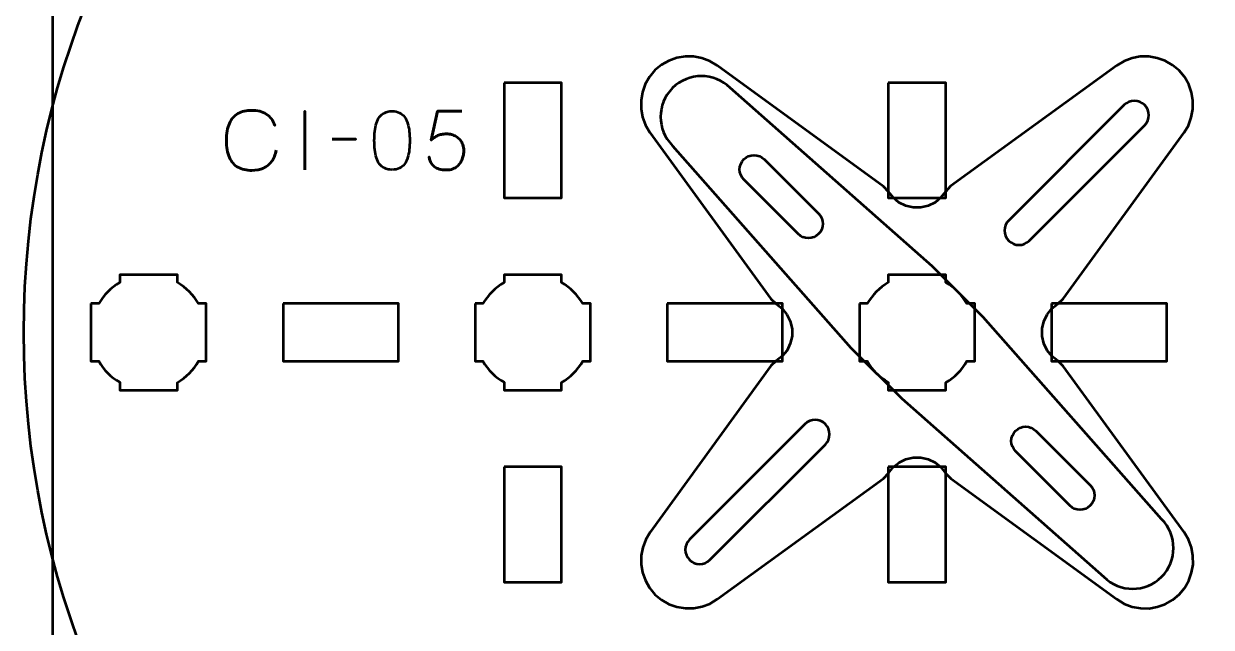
# Model space of a CAD drawing. Header units: centimetres. Extents: x -21.1 to 0, y -29.7 to 0.
# Drawn here: x -21.15 to -14.97, y -26.14 to -22.99 of the extents above; entities that cross this region are included whole.
import ezdxf

# ---------------------------------------------------------------- set-up
doc = ezdxf.new("R2010")
doc.units = ezdxf.units.CM
doc.header["$MEASUREMENT"] = 0
doc.layers.add('Layer 1', color=7, linetype='Continuous')

msp = doc.modelspace()

# ---------------------------------------------------------------- linework, layer by layer
at = {"layer": 'Layer 1', "color": 3, "lineweight": 53}
msp.add_ellipse((-16.5, -24.6), major_axis=(0, 4.65), ratio=1, dxfattribs=at)
at = {"layer": 'Layer 1', "color": 1, "lineweight": 53}
msp.add_open_spline([(-21.00003, -29.19995), (-21.00003, -29.19995), (-21.00003, -2.29992), (-21.00003, -2.29992), (-21.00003, -2.29992), (-21.00003, -2.21709), (-20.93286, -2.14992), (-20.85003, -2.14992), (-20.85003, -2.14992), (-20.7672, -2.14992), (-20.70003, -2.08275), (-20.70003, -1.99992), (-20.70003, -1.99992), (-20.70003, -1.91709), (-20.7672, -1.84992), (-20.85003, -1.84992), (-20.85003, -1.84992), (-20.93286, -1.84992), (-21.00003, -1.78275), (-21.00003, -1.69992), (-21.00003, -1.69992), (-21.00003, -1.61709), (-20.93286, -1.54992), (-20.85003, -1.54992), (-20.85003, -1.54992), (-20.7672, -1.54992), (-20.70003, -1.48275), (-20.70003, -1.39992), (-20.70003, -1.39992), (-20.70003, -1.31709), (-20.7672, -1.24992), (-20.85003, -1.24992), (-20.85003, -1.24992), (-20.93286, -1.24992), (-21.00003, -1.18275), (-21.00003, -1.09992), (-21.00003, -1.09992), (-21.00003, -1.09992), (-21.00003, -0.49992), (-21.00003, -0.49992), (-21.00003, -0.49992), (-21.00003, -0.22295), (-20.77694, 0.00004), (-20.49994, 0.00004), (-20.49994, 0.00004), (-20.49994, 0.00004), (-0.50008, 0.00004), (-0.50008, 0.00004), (-0.50008, 0.00004), (-0.22294, 0.00004), (0.00002, -0.22295), (0.00002, -0.49992), (0.00002, -0.49992), (0.00002, -0.49992), (0.00002, -29.19995), (0.00002, -29.19995), (0.00002, -29.19995), (0.00002, -29.47695), (-0.22294, -29.70004), (-0.50008, -29.70004), (-0.50008, -29.70004), (-0.50008, -29.70004), (-20.49994, -29.70004), (-20.49994, -29.70004), (-20.49994, -29.70004), (-20.77694, -29.70004), (-21.00003, -29.47695), (-21.00003, -29.19995)], degree=3, knots=[0, 0, 0, 0, 0.0588235, 0.0588235, 0.0588235, 0.0588235, 0.1176471, 0.1176471, 0.1176471, 0.1176471, 0.1764706, 0.1764706, 0.1764706, 0.1764706, 0.2352941, 0.2352941, 0.2352941, 0.2352941, 0.2941176, 0.2941176, 0.2941176, 0.2941176, 0.3529412, 0.3529412, 0.3529412, 0.3529412, 0.4117647, 0.4117647, 0.4117647, 0.4117647, 0.4705882, 0.4705882, 0.4705882, 0.4705882, 0.5294118, 0.5294118, 0.5294118, 0.5294118, 0.5882353, 0.5882353, 0.5882353, 0.5882353, 0.6470588, 0.6470588, 0.6470588, 0.6470588, 0.7058824, 0.7058824, 0.7058824, 0.7058824, 0.7647059, 0.7647059, 0.7647059, 0.7647059, 0.8235294, 0.8235294, 0.8235294, 0.8235294, 0.8823529, 0.8823529, 0.8823529, 0.8823529, 0.9411765, 0.9411765, 0.9411765, 0.9411765, 1, 1, 1, 1], dxfattribs=at)
at = {"layer": 'Layer 1', "color": 5, "lineweight": 53}
for points, knots in [([(-17.54126, -23.20976), (-17.54126, -23.20976), (-16.67532, -23.83933), (-16.67532, -23.83933), (-16.67532, -23.83933), (-16.67532, -23.83933), (-16.64843, -23.86734), (-16.64843, -23.86734), (-16.64843, -23.86734), (-16.64843, -23.86734), (-16.62435, -23.89815), (-16.62435, -23.89815), (-16.62435, -23.89815), (-16.62435, -23.89815), (-16.5941, -23.92279), (-16.5941, -23.92279), (-16.5941, -23.92279), (-16.5941, -23.92279), (-16.55882, -23.94015), (-16.55882, -23.94015), (-16.55882, -23.94015), (-16.55882, -23.94015), (-16.5196, -23.94912), (-16.5196, -23.94912), (-16.5196, -23.94912), (-16.5196, -23.94912), (-16.48039, -23.94911), (-16.48039, -23.94911), (-16.48039, -23.94911), (-16.48039, -23.94911), (-16.44231, -23.94015), (-16.44231, -23.94015), (-16.44231, -23.94015), (-16.44231, -23.94015), (-16.40646, -23.92334), (-16.40646, -23.92334), (-16.40646, -23.92334), (-16.40646, -23.92334), (-16.37565, -23.89814), (-16.37565, -23.89814), (-16.37565, -23.89814), (-16.37565, -23.89814), (-16.35158, -23.86734), (-16.35158, -23.86734), (-16.35158, -23.86734), (-16.35158, -23.86734), (-16.32525, -23.83877), (-16.32525, -23.83877), (-16.32525, -23.83877), (-16.32525, -23.83877), (-15.4593, -23.21032), (-15.4593, -23.21032), (-15.4593, -23.21032), (-15.4593, -23.21032), (-15.42177, -23.18735), (-15.42177, -23.18735), (-15.42177, -23.18735), (-15.42177, -23.18735), (-15.38089, -23.17224), (-15.38089, -23.17224), (-15.38089, -23.17224), (-15.38089, -23.17224), (-15.33775, -23.16383), (-15.33775, -23.16383), (-15.33775, -23.16383), (-15.33775, -23.16383), (-15.29351, -23.16327), (-15.29351, -23.16327), (-15.29351, -23.16327), (-15.29351, -23.16327), (-15.24982, -23.17111), (-15.24982, -23.17111), (-15.24982, -23.17111), (-15.24982, -23.17111), (-15.20837, -23.18568), (-15.20837, -23.18568), (-15.20837, -23.18568), (-15.20837, -23.18568), (-15.16973, -23.20752), (-15.16973, -23.20752), (-15.16973, -23.20752), (-15.16973, -23.20752), (-15.13612, -23.23552), (-15.13612, -23.23552), (-15.13612, -23.23552), (-15.13612, -23.23552), (-15.10755, -23.26969), (-15.10755, -23.26969), (-15.10755, -23.26969), (-15.10755, -23.26969), (-15.08571, -23.30834), (-15.08571, -23.30834), (-15.08571, -23.30834), (-15.08571, -23.30834), (-15.07114, -23.34978), (-15.07114, -23.34978), (-15.07114, -23.34978), (-15.07114, -23.34978), (-15.06386, -23.39292), (-15.06386, -23.39292), (-15.06386, -23.39292), (-15.06386, -23.39292), (-15.06442, -23.43716), (-15.06442, -23.43716), (-15.06442, -23.43716), (-15.06442, -23.43716), (-15.07227, -23.48086), (-15.07227, -23.48086), (-15.07227, -23.48086), (-15.07227, -23.48086), (-15.08738, -23.52174), (-15.08738, -23.52174), (-15.08738, -23.52174), (-15.08738, -23.52174), (-15.11035, -23.55927), (-15.11035, -23.55927), (-15.11035, -23.55927), (-15.11035, -23.55927), (-15.73936, -24.42466), (-15.73936, -24.42466), (-15.73936, -24.42466), (-15.73936, -24.42466), (-15.76738, -24.45154), (-15.76738, -24.45154), (-15.76738, -24.45154), (-15.76738, -24.45154), (-15.79817, -24.47562), (-15.79817, -24.47562), (-15.79817, -24.47562), (-15.79817, -24.47562), (-15.82337, -24.50643), (-15.82337, -24.50643), (-15.82337, -24.50643), (-15.82337, -24.50643), (-15.84018, -24.54228), (-15.84018, -24.54228), (-15.84018, -24.54228), (-15.84018, -24.54228), (-15.84914, -24.58035), (-15.84914, -24.58035), (-15.84914, -24.58035), (-15.84914, -24.58035), (-15.84915, -24.61957), (-15.84915, -24.61957), (-15.84915, -24.61957), (-15.84915, -24.61957), (-15.84075, -24.65822), (-15.84075, -24.65822), (-15.84075, -24.65822), (-15.84075, -24.65822), (-15.82338, -24.69351), (-15.82338, -24.69351), (-15.82338, -24.69351), (-15.82338, -24.69351), (-15.79818, -24.72432), (-15.79818, -24.72432), (-15.79818, -24.72432), (-15.79818, -24.72432), (-15.76737, -24.7484), (-15.76737, -24.7484), (-15.76737, -24.7484), (-15.76737, -24.7484), (-15.73936, -24.77528), (-15.73936, -24.77528), (-15.73936, -24.77528), (-15.73936, -24.77528), (-15.11036, -25.64066), (-15.11036, -25.64066), (-15.11036, -25.64066), (-15.11036, -25.64066), (-15.0874, -25.67818), (-15.0874, -25.67818), (-15.0874, -25.67818), (-15.0874, -25.67818), (-15.07171, -25.71962), (-15.07171, -25.71962), (-15.07171, -25.71962), (-15.07171, -25.71962), (-15.06388, -25.76332), (-15.06388, -25.76332), (-15.06388, -25.76332), (-15.06388, -25.76332), (-15.06332, -25.80756), (-15.06332, -25.80756), (-15.06332, -25.80756), (-15.06332, -25.80756), (-15.07059, -25.85069), (-15.07059, -25.85069), (-15.07059, -25.85069), (-15.07059, -25.85069), (-15.08516, -25.89214), (-15.08516, -25.89214), (-15.08516, -25.89214), (-15.08516, -25.89214), (-15.107, -25.93079), (-15.107, -25.93079), (-15.107, -25.93079), (-15.107, -25.93079), (-15.135, -25.9644), (-15.135, -25.9644), (-15.135, -25.9644), (-15.135, -25.9644), (-15.16917, -25.99296), (-15.16917, -25.99296), (-15.16917, -25.99296), (-15.16917, -25.99296), (-15.20783, -26.01481), (-15.20783, -26.01481), (-15.20783, -26.01481), (-15.20783, -26.01481), (-15.24928, -26.02938), (-15.24928, -26.02938), (-15.24928, -26.02938), (-15.24928, -26.02938), (-15.2924, -26.03665), (-15.2924, -26.03665), (-15.2924, -26.03665), (-15.2924, -26.03665), (-15.33665, -26.03609), (-15.33665, -26.03609), (-15.33665, -26.03609), (-15.33665, -26.03609), (-15.38034, -26.02826), (-15.38034, -26.02826), (-15.38034, -26.02826), (-15.38034, -26.02826), (-15.42179, -26.01257), (-15.42179, -26.01257), (-15.42179, -26.01257), (-15.42179, -26.01257), (-15.45931, -25.98961), (-15.45931, -25.98961), (-15.45931, -25.98961), (-15.45931, -25.98961), (-16.32468, -25.3606), (-16.32468, -25.3606), (-16.32468, -25.3606), (-16.32468, -25.3606), (-16.35157, -25.3326), (-16.35157, -25.3326), (-16.35157, -25.3326), (-16.35157, -25.3326), (-16.37565, -25.30179), (-16.37565, -25.30179), (-16.37565, -25.30179), (-16.37565, -25.30179), (-16.40646, -25.27659), (-16.40646, -25.27659), (-16.40646, -25.27659), (-16.40646, -25.27659), (-16.44175, -25.25922), (-16.44175, -25.25922), (-16.44175, -25.25922), (-16.44175, -25.25922), (-16.4804, -25.25082), (-16.4804, -25.25082), (-16.4804, -25.25082), (-16.4804, -25.25082), (-16.51961, -25.25082), (-16.51961, -25.25082), (-16.51961, -25.25082), (-16.51961, -25.25082), (-16.55769, -25.25979), (-16.55769, -25.25979), (-16.55769, -25.25979), (-16.55769, -25.25979), (-16.59354, -25.27659), (-16.59354, -25.27659), (-16.59354, -25.27659), (-16.59354, -25.27659), (-16.62435, -25.3018), (-16.62435, -25.3018), (-16.62435, -25.3018), (-16.62435, -25.3018), (-16.64843, -25.3326), (-16.64843, -25.3326), (-16.64843, -25.3326), (-16.64843, -25.3326), (-16.67475, -25.36005), (-16.67475, -25.36005), (-16.67475, -25.36005), (-16.67475, -25.36005), (-17.54069, -25.98961), (-17.54069, -25.98961), (-17.54069, -25.98961), (-17.54069, -25.98961), (-17.57821, -26.01257), (-17.57821, -26.01257), (-17.57821, -26.01257), (-17.57821, -26.01257), (-17.61911, -26.0277), (-17.61911, -26.0277), (-17.61911, -26.0277), (-17.61911, -26.0277), (-17.6628, -26.03553), (-17.6628, -26.03553), (-17.6628, -26.03553), (-17.6628, -26.03553), (-17.70704, -26.0361), (-17.70704, -26.0361), (-17.70704, -26.0361), (-17.70704, -26.0361), (-17.75017, -26.02882), (-17.75017, -26.02882), (-17.75017, -26.02882), (-17.75017, -26.02882), (-17.79161, -26.01425), (-17.79161, -26.01425), (-17.79161, -26.01425), (-17.79161, -26.01425), (-17.83027, -25.99241), (-17.83027, -25.99241), (-17.83027, -25.99241), (-17.83027, -25.99241), (-17.86444, -25.96384), (-17.86444, -25.96384), (-17.86444, -25.96384), (-17.86444, -25.96384), (-17.89244, -25.93023), (-17.89244, -25.93023), (-17.89244, -25.93023), (-17.89244, -25.93023), (-17.91427, -25.89159), (-17.91427, -25.89159), (-17.91427, -25.89159), (-17.91427, -25.89159), (-17.92885, -25.85014), (-17.92885, -25.85014), (-17.92885, -25.85014), (-17.92885, -25.85014), (-17.93669, -25.80645), (-17.93669, -25.80645), (-17.93669, -25.80645), (-17.93669, -25.80645), (-17.93613, -25.7622), (-17.93613, -25.7622), (-17.93613, -25.7622), (-17.93613, -25.7622), (-17.92773, -25.71908), (-17.92773, -25.71908), (-17.92773, -25.71908), (-17.92773, -25.71908), (-17.9126, -25.67818), (-17.9126, -25.67818), (-17.9126, -25.67818), (-17.9126, -25.67818), (-17.88964, -25.64066), (-17.88964, -25.64066), (-17.88964, -25.64066), (-17.88964, -25.64066), (-17.26064, -24.77416), (-17.26064, -24.77416), (-17.26064, -24.77416), (-17.26064, -24.77416), (-17.23263, -24.7484), (-17.23263, -24.7484), (-17.23263, -24.7484), (-17.23263, -24.7484), (-17.20183, -24.72432), (-17.20183, -24.72432), (-17.20183, -24.72432), (-17.20183, -24.72432), (-17.17662, -24.69351), (-17.17662, -24.69351), (-17.17662, -24.69351), (-17.17662, -24.69351), (-17.15982, -24.65766), (-17.15982, -24.65766), (-17.15982, -24.65766), (-17.15982, -24.65766), (-17.15086, -24.61957), (-17.15086, -24.61957), (-17.15086, -24.61957), (-17.15086, -24.61957), (-17.15085, -24.58037), (-17.15085, -24.58037), (-17.15085, -24.58037), (-17.15085, -24.58037), (-17.15982, -24.54115), (-17.15982, -24.54115), (-17.15982, -24.54115), (-17.15982, -24.54115), (-17.17718, -24.50587), (-17.17718, -24.50587), (-17.17718, -24.50587), (-17.17718, -24.50587), (-17.20182, -24.47563), (-17.20182, -24.47563), (-17.20182, -24.47563), (-17.20182, -24.47563), (-17.23263, -24.45154), (-17.23263, -24.45154), (-17.23263, -24.45154), (-17.23263, -24.45154), (-17.26064, -24.42465), (-17.26064, -24.42465), (-17.26064, -24.42465), (-17.26064, -24.42465), (-17.89021, -23.55871), (-17.89021, -23.55871), (-17.89021, -23.55871), (-17.89021, -23.55871), (-17.91317, -23.52119), (-17.91317, -23.52119), (-17.91317, -23.52119), (-17.91317, -23.52119), (-17.92886, -23.47974), (-17.92886, -23.47974), (-17.92886, -23.47974), (-17.92886, -23.47974), (-17.93669, -23.43605), (-17.93669, -23.43605), (-17.93669, -23.43605), (-17.93669, -23.43605), (-17.9367, -23.39236), (-17.9367, -23.39236), (-17.9367, -23.39236), (-17.9367, -23.39236), (-17.92998, -23.34868), (-17.92998, -23.34868), (-17.92998, -23.34868), (-17.92998, -23.34868), (-17.91485, -23.30779), (-17.91485, -23.30779), (-17.91485, -23.30779), (-17.91485, -23.30779), (-17.893, -23.26913), (-17.893, -23.26913), (-17.893, -23.26913), (-17.893, -23.26913), (-17.86444, -23.23496), (-17.86444, -23.23496), (-17.86444, -23.23496), (-17.86444, -23.23496), (-17.83083, -23.20696), (-17.83083, -23.20696), (-17.83083, -23.20696), (-17.83083, -23.20696), (-17.79218, -23.18512), (-17.79218, -23.18512), (-17.79218, -23.18512), (-17.79218, -23.18512), (-17.75129, -23.16999), (-17.75129, -23.16999), (-17.75129, -23.16999), (-17.75129, -23.16999), (-17.70761, -23.16327), (-17.70761, -23.16327), (-17.70761, -23.16327), (-17.70761, -23.16327), (-17.66392, -23.16328), (-17.66392, -23.16328), (-17.66392, -23.16328), (-17.66392, -23.16328), (-17.62022, -23.17111), (-17.62022, -23.17111), (-17.62022, -23.17111), (-17.62022, -23.17111), (-17.57878, -23.1868), (-17.57878, -23.1868), (-17.57878, -23.1868), (-17.57878, -23.1868), (-17.54126, -23.20976), (-17.54126, -23.20976)], [0, 0, 0, 0, 0.0086207, 0.0086207, 0.0086207, 0.0086207, 0.0172414, 0.0172414, 0.0172414, 0.0172414, 0.0258621, 0.0258621, 0.0258621, 0.0258621, 0.0344828, 0.0344828, 0.0344828, 0.0344828, 0.0431034, 0.0431034, 0.0431034, 0.0431034, 0.0517241, 0.0517241, 0.0517241, 0.0517241, 0.0603448, 0.0603448, 0.0603448, 0.0603448, 0.0689655, 0.0689655, 0.0689655, 0.0689655, 0.0775862, 0.0775862, 0.0775862, 0.0775862, 0.0862069, 0.0862069, 0.0862069, 0.0862069, 0.0948276, 0.0948276, 0.0948276, 0.0948276, 0.1034483, 0.1034483, 0.1034483, 0.1034483, 0.112069, 0.112069, 0.112069, 0.112069, 0.1206897, 0.1206897, 0.1206897, 0.1206897, 0.1293103, 0.1293103, 0.1293103, 0.1293103, 0.137931, 0.137931, 0.137931, 0.137931, 0.1465517, 0.1465517, 0.1465517, 0.1465517, 0.1551724, 0.1551724, 0.1551724, 0.1551724, 0.1637931, 0.1637931, 0.1637931, 0.1637931, 0.1724138, 0.1724138, 0.1724138, 0.1724138, 0.1810345, 0.1810345, 0.1810345, 0.1810345, 0.1896552, 0.1896552, 0.1896552, 0.1896552, 0.1982759, 0.1982759, 0.1982759, 0.1982759, 0.2068966, 0.2068966, 0.2068966, 0.2068966, 0.2155172, 0.2155172, 0.2155172, 0.2155172, 0.2241379, 0.2241379, 0.2241379, 0.2241379, 0.2327586, 0.2327586, 0.2327586, 0.2327586, 0.2413793, 0.2413793, 0.2413793, 0.2413793, 0.25, 0.25, 0.25, 0.25, 0.2586207, 0.2586207, 0.2586207, 0.2586207, 0.2672414, 0.2672414, 0.2672414, 0.2672414, 0.2758621, 0.2758621, 0.2758621, 0.2758621, 0.2844828, 0.2844828, 0.2844828, 0.2844828, 0.2931034, 0.2931034, 0.2931034, 0.2931034, 0.3017241, 0.3017241, 0.3017241, 0.3017241, 0.3103448, 0.3103448, 0.3103448, 0.3103448, 0.3189655, 0.3189655, 0.3189655, 0.3189655, 0.3275862, 0.3275862, 0.3275862, 0.3275862, 0.3362069, 0.3362069, 0.3362069, 0.3362069, 0.3448276, 0.3448276, 0.3448276, 0.3448276, 0.3534483, 0.3534483, 0.3534483, 0.3534483, 0.362069, 0.362069, 0.362069, 0.362069, 0.3706897, 0.3706897, 0.3706897, 0.3706897, 0.3793103, 0.3793103, 0.3793103, 0.3793103, 0.387931, 0.387931, 0.387931, 0.387931, 0.3965517, 0.3965517, 0.3965517, 0.3965517, 0.4051724, 0.4051724, 0.4051724, 0.4051724, 0.4137931, 0.4137931, 0.4137931, 0.4137931, 0.4224138, 0.4224138, 0.4224138, 0.4224138, 0.4310345, 0.4310345, 0.4310345, 0.4310345, 0.4396552, 0.4396552, 0.4396552, 0.4396552, 0.4482759, 0.4482759, 0.4482759, 0.4482759, 0.4568966, 0.4568966, 0.4568966, 0.4568966, 0.4655172, 0.4655172, 0.4655172, 0.4655172, 0.4741379, 0.4741379, 0.4741379, 0.4741379, 0.4827586, 0.4827586, 0.4827586, 0.4827586, 0.4913793, 0.4913793, 0.4913793, 0.4913793, 0.5, 0.5, 0.5, 0.5, 0.5086207, 0.5086207, 0.5086207, 0.5086207, 0.5172414, 0.5172414, 0.5172414, 0.5172414, 0.5258621, 0.5258621, 0.5258621, 0.5258621, 0.5344828, 0.5344828, 0.5344828, 0.5344828, 0.5431034, 0.5431034, 0.5431034, 0.5431034, 0.5517241, 0.5517241, 0.5517241, 0.5517241, 0.5603448, 0.5603448, 0.5603448, 0.5603448, 0.5689655, 0.5689655, 0.5689655, 0.5689655, 0.5775862, 0.5775862, 0.5775862, 0.5775862, 0.5862069, 0.5862069, 0.5862069, 0.5862069, 0.5948276, 0.5948276, 0.5948276, 0.5948276, 0.6034483, 0.6034483, 0.6034483, 0.6034483, 0.612069, 0.612069, 0.612069, 0.612069, 0.6206897, 0.6206897, 0.6206897, 0.6206897, 0.6293103, 0.6293103, 0.6293103, 0.6293103, 0.637931, 0.637931, 0.637931, 0.637931, 0.6465517, 0.6465517, 0.6465517, 0.6465517, 0.6551724, 0.6551724, 0.6551724, 0.6551724, 0.6637931, 0.6637931, 0.6637931, 0.6637931, 0.6724138, 0.6724138, 0.6724138, 0.6724138, 0.6810345, 0.6810345, 0.6810345, 0.6810345, 0.6896552, 0.6896552, 0.6896552, 0.6896552, 0.6982759, 0.6982759, 0.6982759, 0.6982759, 0.7068966, 0.7068966, 0.7068966, 0.7068966, 0.7155172, 0.7155172, 0.7155172, 0.7155172, 0.7241379, 0.7241379, 0.7241379, 0.7241379, 0.7327586, 0.7327586, 0.7327586, 0.7327586, 0.7413793, 0.7413793, 0.7413793, 0.7413793, 0.75, 0.75, 0.75, 0.75, 0.7586207, 0.7586207, 0.7586207, 0.7586207, 0.7672414, 0.7672414, 0.7672414, 0.7672414, 0.7758621, 0.7758621, 0.7758621, 0.7758621, 0.7844828, 0.7844828, 0.7844828, 0.7844828, 0.7931034, 0.7931034, 0.7931034, 0.7931034, 0.8017241, 0.8017241, 0.8017241, 0.8017241, 0.8103448, 0.8103448, 0.8103448, 0.8103448, 0.8189655, 0.8189655, 0.8189655, 0.8189655, 0.8275862, 0.8275862, 0.8275862, 0.8275862, 0.8362069, 0.8362069, 0.8362069, 0.8362069, 0.8448276, 0.8448276, 0.8448276, 0.8448276, 0.8534483, 0.8534483, 0.8534483, 0.8534483, 0.862069, 0.862069, 0.862069, 0.862069, 0.8706897, 0.8706897, 0.8706897, 0.8706897, 0.8793103, 0.8793103, 0.8793103, 0.8793103, 0.887931, 0.887931, 0.887931, 0.887931, 0.8965517, 0.8965517, 0.8965517, 0.8965517, 0.9051724, 0.9051724, 0.9051724, 0.9051724, 0.9137931, 0.9137931, 0.9137931, 0.9137931, 0.9224138, 0.9224138, 0.9224138, 0.9224138, 0.9310345, 0.9310345, 0.9310345, 0.9310345, 0.9396552, 0.9396552, 0.9396552, 0.9396552, 0.9482759, 0.9482759, 0.9482759, 0.9482759, 0.9568966, 0.9568966, 0.9568966, 0.9568966, 0.9655172, 0.9655172, 0.9655172, 0.9655172, 0.9741379, 0.9741379, 0.9741379, 0.9741379, 0.9827586, 0.9827586, 0.9827586, 0.9827586, 0.9913793, 0.9913793, 0.9913793, 0.9913793, 1, 1, 1, 1]), ([(-16.57955, -24.94467), (-16.57955, -24.94467), (-16.84471, -24.67951), (-16.84471, -24.67951), (-16.84471, -24.67951), (-16.84471, -24.67951), (-17.77279, -23.62769), (-17.77279, -23.62769), (-17.77279, -23.62769), (-17.85555, -23.54493), (-17.85555, -23.40993), (-17.77279, -23.32717), (-17.77279, -23.32717), (-17.69003, -23.24441), (-17.55503, -23.24441), (-17.47227, -23.32717), (-17.47227, -23.32717), (-17.47227, -23.32717), (-16.42045, -24.25525), (-16.42045, -24.25525), (-16.42045, -24.25525), (-16.42045, -24.25525), (-16.15529, -24.52041), (-16.15529, -24.52041), (-16.15529, -24.52041), (-16.15529, -24.52041), (-15.22721, -25.57223), (-15.22721, -25.57223), (-15.22721, -25.57223), (-15.14445, -25.65499), (-15.14445, -25.78999), (-15.22721, -25.87275), (-15.22721, -25.87275), (-15.30997, -25.95551), (-15.44497, -25.95551), (-15.52773, -25.87275), (-15.52773, -25.87275), (-15.52773, -25.87275), (-16.57955, -24.94467), (-16.57955, -24.94467)], [0, 0, 0, 0, 0.1, 0.1, 0.1, 0.1, 0.2, 0.2, 0.2, 0.2, 0.3, 0.3, 0.3, 0.3, 0.4, 0.4, 0.4, 0.4, 0.5, 0.5, 0.5, 0.5, 0.6, 0.6, 0.6, 0.6, 0.7, 0.7, 0.7, 0.7, 0.8, 0.8, 0.8, 0.8, 0.9, 0.9, 0.9, 0.9, 1, 1, 1, 1]), ([(-19.83612, -23.65033), (-19.84064, -23.67453), (-19.84854, -23.6945), (-19.85962, -23.71016), (-19.85962, -23.71016), (-19.87076, -23.72576), (-19.88502, -23.73733), (-19.90237, -23.74488), (-19.90237, -23.74488), (-19.91966, -23.75243), (-19.93998, -23.75624), (-19.96312, -23.75617), (-19.96312, -23.75617), (-19.99127, -23.75624), (-20.01519, -23.7508), (-20.03481, -23.73973), (-20.03481, -23.73973), (-20.05442, -23.72872), (-20.06938, -23.71172), (-20.07968, -23.68865), (-20.07968, -23.68865), (-20.08998, -23.66557), (-20.09513, -23.63601), (-20.0952, -23.59996), (-20.0952, -23.59996), (-20.09513, -23.56405), (-20.08998, -23.53455), (-20.07968, -23.51148), (-20.07968, -23.51148), (-20.06938, -23.48841), (-20.05442, -23.47134), (-20.03481, -23.46026), (-20.03481, -23.46026), (-20.01519, -23.44918), (-19.99127, -23.44368), (-19.96312, -23.44375), (-19.96312, -23.44375), (-19.93299, -23.44368), (-19.90774, -23.4501), (-19.88742, -23.46301), (-19.88742, -23.46301), (-19.86717, -23.47592), (-19.85228, -23.49589), (-19.8429, -23.52291), (-19.8429, -23.52291), (-19.85228, -23.49589), (-19.86717, -23.47592), (-19.88742, -23.46301), (-19.88742, -23.46301), (-19.90774, -23.4501), (-19.93299, -23.44368), (-19.96312, -23.44375), (-19.96312, -23.44375), (-19.99127, -23.44368), (-20.01519, -23.44918), (-20.03481, -23.46026), (-20.03481, -23.46026), (-20.05442, -23.47134), (-20.06938, -23.48841), (-20.07968, -23.51148), (-20.07968, -23.51148), (-20.08998, -23.53455), (-20.09513, -23.56405), (-20.0952, -23.59996), (-20.0952, -23.59996), (-20.09513, -23.63601), (-20.08998, -23.66557), (-20.07968, -23.68865), (-20.07968, -23.68865), (-20.06938, -23.71172), (-20.05442, -23.72872), (-20.03481, -23.73973), (-20.03481, -23.73973), (-20.01519, -23.7508), (-19.99127, -23.75624), (-19.96312, -23.75617), (-19.96312, -23.75617), (-19.93998, -23.75624), (-19.91966, -23.75243), (-19.90237, -23.74488), (-19.90237, -23.74488), (-19.88502, -23.73733), (-19.87076, -23.72576), (-19.85962, -23.71016), (-19.85962, -23.71016), (-19.84854, -23.6945), (-19.84064, -23.67453), (-19.83612, -23.65033)], [0, 0, 0, 0, 0.0454545, 0.0454545, 0.0454545, 0.0454545, 0.0909091, 0.0909091, 0.0909091, 0.0909091, 0.1363636, 0.1363636, 0.1363636, 0.1363636, 0.1818182, 0.1818182, 0.1818182, 0.1818182, 0.2272727, 0.2272727, 0.2272727, 0.2272727, 0.2727273, 0.2727273, 0.2727273, 0.2727273, 0.3181818, 0.3181818, 0.3181818, 0.3181818, 0.3636364, 0.3636364, 0.3636364, 0.3636364, 0.4090909, 0.4090909, 0.4090909, 0.4090909, 0.4545455, 0.4545455, 0.4545455, 0.4545455, 0.5, 0.5, 0.5, 0.5, 0.5454545, 0.5454545, 0.5454545, 0.5454545, 0.5909091, 0.5909091, 0.5909091, 0.5909091, 0.6363636, 0.6363636, 0.6363636, 0.6363636, 0.6818182, 0.6818182, 0.6818182, 0.6818182, 0.7272727, 0.7272727, 0.7272727, 0.7272727, 0.7727273, 0.7727273, 0.7727273, 0.7727273, 0.8181818, 0.8181818, 0.8181818, 0.8181818, 0.8636364, 0.8636364, 0.8636364, 0.8636364, 0.9090909, 0.9090909, 0.9090909, 0.9090909, 0.9545455, 0.9545455, 0.9545455, 0.9545455, 1, 1, 1, 1]), ([(-19.68626, -23.75278), (-19.68626, -23.75278), (-19.68626, -23.44756), (-19.68626, -23.44756), (-19.68626, -23.44756), (-19.68626, -23.44756), (-19.68626, -23.75278), (-19.68626, -23.75278)], [0, 0, 0, 0, 0.5, 0.5, 0.5, 0.5, 1, 1, 1, 1]), ([(-19.23287, -23.75278), (-19.21806, -23.75271), (-19.20529, -23.7501), (-19.19463, -23.74502), (-19.19463, -23.74502), (-19.18405, -23.73994), (-19.17523, -23.73267), (-19.16818, -23.72343), (-19.16818, -23.72343), (-19.16119, -23.71412), (-19.15569, -23.70311), (-19.1516, -23.69041), (-19.1516, -23.69041), (-19.14757, -23.67771), (-19.14468, -23.66381), (-19.14306, -23.64857), (-19.14306, -23.64857), (-19.14136, -23.63333), (-19.14052, -23.61731), (-19.14059, -23.60038), (-19.14059, -23.60038), (-19.14052, -23.58352), (-19.14136, -23.5675), (-19.14306, -23.55233), (-19.14306, -23.55233), (-19.14468, -23.53716), (-19.14757, -23.52319), (-19.1516, -23.51049), (-19.1516, -23.51049), (-19.15569, -23.49786), (-19.16119, -23.48686), (-19.16818, -23.47747), (-19.16818, -23.47747), (-19.17523, -23.46816), (-19.18405, -23.46089), (-19.19463, -23.45581), (-19.19463, -23.45581), (-19.20529, -23.45066), (-19.21806, -23.44805), (-19.23287, -23.44798), (-19.23287, -23.44798), (-19.24769, -23.44805), (-19.26046, -23.45066), (-19.27112, -23.45581), (-19.27112, -23.45581), (-19.2817, -23.46089), (-19.29052, -23.46816), (-19.29757, -23.47747), (-19.29757, -23.47747), (-19.30456, -23.48686), (-19.31006, -23.49786), (-19.31415, -23.51049), (-19.31415, -23.51049), (-19.31818, -23.52319), (-19.32107, -23.53716), (-19.32269, -23.55233), (-19.32269, -23.55233), (-19.32438, -23.5675), (-19.32523, -23.58352), (-19.32516, -23.60038), (-19.32516, -23.60038), (-19.32523, -23.61731), (-19.32438, -23.63333), (-19.32269, -23.64857), (-19.32269, -23.64857), (-19.32107, -23.66381), (-19.31818, -23.67771), (-19.31415, -23.69041), (-19.31415, -23.69041), (-19.31006, -23.70311), (-19.30456, -23.71412), (-19.29757, -23.72343), (-19.29757, -23.72343), (-19.29052, -23.73267), (-19.2817, -23.73994), (-19.27112, -23.74502), (-19.27112, -23.74502), (-19.26046, -23.7501), (-19.24769, -23.75271), (-19.23287, -23.75278)], [0, 0, 0, 0, 0.05, 0.05, 0.05, 0.05, 0.1, 0.1, 0.1, 0.1, 0.15, 0.15, 0.15, 0.15, 0.2, 0.2, 0.2, 0.2, 0.25, 0.25, 0.25, 0.25, 0.3, 0.3, 0.3, 0.3, 0.35, 0.35, 0.35, 0.35, 0.4, 0.4, 0.4, 0.4, 0.45, 0.45, 0.45, 0.45, 0.5, 0.5, 0.5, 0.5, 0.55, 0.55, 0.55, 0.55, 0.6, 0.6, 0.6, 0.6, 0.65, 0.65, 0.65, 0.65, 0.7, 0.7, 0.7, 0.7, 0.75, 0.75, 0.75, 0.75, 0.8, 0.8, 0.8, 0.8, 0.85, 0.85, 0.85, 0.85, 0.9, 0.9, 0.9, 0.9, 0.95, 0.95, 0.95, 0.95, 1, 1, 1, 1]), ([(-19.23287, -23.75278), (-19.21806, -23.75271), (-19.20529, -23.7501), (-19.19463, -23.74502), (-19.19463, -23.74502), (-19.18405, -23.73994), (-19.17523, -23.73267), (-19.16818, -23.72343), (-19.16818, -23.72343), (-19.16119, -23.71412), (-19.15569, -23.70311), (-19.1516, -23.69041), (-19.1516, -23.69041), (-19.14757, -23.67771), (-19.14468, -23.66381), (-19.14306, -23.64857), (-19.14306, -23.64857), (-19.14136, -23.63333), (-19.14052, -23.61731), (-19.14059, -23.60038), (-19.14059, -23.60038), (-19.14052, -23.58352), (-19.14136, -23.5675), (-19.14306, -23.55233), (-19.14306, -23.55233), (-19.14468, -23.53716), (-19.14757, -23.52319), (-19.1516, -23.51049), (-19.1516, -23.51049), (-19.15569, -23.49786), (-19.16119, -23.48686), (-19.16818, -23.47747), (-19.16818, -23.47747), (-19.17523, -23.46816), (-19.18405, -23.46089), (-19.19463, -23.45581), (-19.19463, -23.45581), (-19.20529, -23.45066), (-19.21806, -23.44805), (-19.23287, -23.44798), (-19.23287, -23.44798), (-19.24769, -23.44805), (-19.26046, -23.45066), (-19.27112, -23.45581), (-19.27112, -23.45581), (-19.2817, -23.46089), (-19.29052, -23.46816), (-19.29757, -23.47747), (-19.29757, -23.47747), (-19.30456, -23.48686), (-19.31006, -23.49786), (-19.31415, -23.51049), (-19.31415, -23.51049), (-19.31818, -23.52319), (-19.32107, -23.53716), (-19.32269, -23.55233), (-19.32269, -23.55233), (-19.32438, -23.5675), (-19.32523, -23.58352), (-19.32516, -23.60038), (-19.32516, -23.60038), (-19.32523, -23.61731), (-19.32438, -23.63333), (-19.32269, -23.64857), (-19.32269, -23.64857), (-19.32107, -23.66381), (-19.31818, -23.67771), (-19.31415, -23.69041), (-19.31415, -23.69041), (-19.31006, -23.70311), (-19.30456, -23.71412), (-19.29757, -23.72343), (-19.29757, -23.72343), (-19.29052, -23.73267), (-19.2817, -23.73994), (-19.27112, -23.74502), (-19.27112, -23.74502), (-19.26046, -23.7501), (-19.24769, -23.75271), (-19.23287, -23.75278)], [0, 0, 0, 0, 0.05, 0.05, 0.05, 0.05, 0.1, 0.1, 0.1, 0.1, 0.15, 0.15, 0.15, 0.15, 0.2, 0.2, 0.2, 0.2, 0.25, 0.25, 0.25, 0.25, 0.3, 0.3, 0.3, 0.3, 0.35, 0.35, 0.35, 0.35, 0.4, 0.4, 0.4, 0.4, 0.45, 0.45, 0.45, 0.45, 0.5, 0.5, 0.5, 0.5, 0.55, 0.55, 0.55, 0.55, 0.6, 0.6, 0.6, 0.6, 0.65, 0.65, 0.65, 0.65, 0.7, 0.7, 0.7, 0.7, 0.75, 0.75, 0.75, 0.75, 0.8, 0.8, 0.8, 0.8, 0.85, 0.85, 0.85, 0.85, 0.9, 0.9, 0.9, 0.9, 0.95, 0.95, 0.95, 0.95, 1, 1, 1, 1]), ([(-18.86881, -23.44756), (-18.86881, -23.44756), (-18.99581, -23.44756), (-18.99581, -23.44756), (-18.99581, -23.44756), (-18.99581, -23.44756), (-19.02968, -23.59911), (-19.02968, -23.59911), (-19.02968, -23.59911), (-19.02375, -23.59403), (-19.01811, -23.58945), (-19.01267, -23.58542), (-19.01267, -23.58542), (-19.00731, -23.5814), (-19.00167, -23.57802), (-18.99567, -23.57519), (-18.99567, -23.57519), (-18.98974, -23.57237), (-18.98297, -23.57025), (-18.97535, -23.56877), (-18.97535, -23.56877), (-18.9678, -23.56729), (-18.95877, -23.56651), (-18.9484, -23.56651), (-18.9484, -23.56651), (-18.93993, -23.56651), (-18.93146, -23.56764), (-18.923, -23.56997), (-18.923, -23.56997), (-18.91453, -23.57223), (-18.90649, -23.57569), (-18.89887, -23.58027), (-18.89887, -23.58027), (-18.89118, -23.58493), (-18.8844, -23.59072), (-18.87848, -23.5977), (-18.87848, -23.5977), (-18.87248, -23.60469), (-18.86775, -23.61287), (-18.86437, -23.62225), (-18.86437, -23.62225), (-18.86091, -23.63164), (-18.85915, -23.64229), (-18.85908, -23.65414), (-18.85908, -23.65414), (-18.859, -23.65852), (-18.8595, -23.66402), (-18.86049, -23.67051), (-18.86049, -23.67051), (-18.8614, -23.677), (-18.8631, -23.68406), (-18.8655, -23.69154), (-18.8655, -23.69154), (-18.86789, -23.69902), (-18.87128, -23.70643), (-18.87558, -23.71376), (-18.87558, -23.71376), (-18.87989, -23.7211), (-18.88539, -23.7278), (-18.89202, -23.73387), (-18.89202, -23.73387), (-18.89866, -23.73994), (-18.9067, -23.74481), (-18.91608, -23.74848), (-18.91608, -23.74848), (-18.92554, -23.75207), (-18.93662, -23.75398), (-18.94924, -23.75405), (-18.94924, -23.75405), (-18.96434, -23.75398), (-18.97704, -23.75236), (-18.98734, -23.74932), (-18.98734, -23.74932), (-18.99765, -23.74622), (-19.00604, -23.7422), (-19.01253, -23.73712), (-19.01253, -23.73712), (-19.01909, -23.73204), (-19.02417, -23.72646), (-19.02784, -23.7204), (-19.02784, -23.7204), (-19.03151, -23.71433), (-19.03426, -23.70826), (-19.0361, -23.70219), (-19.0361, -23.70219), (-19.03793, -23.69612), (-19.03934, -23.69055), (-19.04026, -23.68547), (-19.04026, -23.68547), (-19.03934, -23.69055), (-19.03793, -23.69612), (-19.0361, -23.70219), (-19.0361, -23.70219), (-19.03426, -23.70826), (-19.03151, -23.71433), (-19.02784, -23.7204), (-19.02784, -23.7204), (-19.02417, -23.72646), (-19.01909, -23.73204), (-19.01253, -23.73712), (-19.01253, -23.73712), (-19.00604, -23.7422), (-18.99765, -23.74622), (-18.98734, -23.74932), (-18.98734, -23.74932), (-18.97704, -23.75236), (-18.96434, -23.75398), (-18.94924, -23.75405), (-18.94924, -23.75405), (-18.93662, -23.75398), (-18.92554, -23.75207), (-18.91608, -23.74848), (-18.91608, -23.74848), (-18.9067, -23.74481), (-18.89866, -23.73994), (-18.89202, -23.73387), (-18.89202, -23.73387), (-18.88539, -23.7278), (-18.87989, -23.7211), (-18.87558, -23.71376), (-18.87558, -23.71376), (-18.87128, -23.70643), (-18.86789, -23.69902), (-18.8655, -23.69154), (-18.8655, -23.69154), (-18.8631, -23.68406), (-18.8614, -23.677), (-18.86049, -23.67051), (-18.86049, -23.67051), (-18.8595, -23.66402), (-18.859, -23.65852), (-18.85908, -23.65414), (-18.85908, -23.65414), (-18.85915, -23.64229), (-18.86091, -23.63164), (-18.86437, -23.62225), (-18.86437, -23.62225), (-18.86775, -23.61287), (-18.87248, -23.60469), (-18.87848, -23.5977), (-18.87848, -23.5977), (-18.8844, -23.59072), (-18.89118, -23.58493), (-18.89887, -23.58027), (-18.89887, -23.58027), (-18.90649, -23.57569), (-18.91453, -23.57223), (-18.923, -23.56997), (-18.923, -23.56997), (-18.93146, -23.56764), (-18.93993, -23.56651), (-18.9484, -23.56651), (-18.9484, -23.56651), (-18.95877, -23.56651), (-18.9678, -23.56729), (-18.97535, -23.56877), (-18.97535, -23.56877), (-18.98297, -23.57025), (-18.98974, -23.57237), (-18.99567, -23.57519), (-18.99567, -23.57519), (-19.00167, -23.57802), (-19.00731, -23.5814), (-19.01267, -23.58542), (-19.01267, -23.58542), (-19.01811, -23.58945), (-19.02375, -23.59403), (-19.02968, -23.59911), (-19.02968, -23.59911), (-19.02968, -23.59911), (-18.99581, -23.44756), (-18.99581, -23.44756), (-18.99581, -23.44756), (-18.99581, -23.44756), (-18.86881, -23.44756), (-18.86881, -23.44756)], [0, 0, 0, 0, 0.0227273, 0.0227273, 0.0227273, 0.0227273, 0.0454545, 0.0454545, 0.0454545, 0.0454545, 0.0681818, 0.0681818, 0.0681818, 0.0681818, 0.0909091, 0.0909091, 0.0909091, 0.0909091, 0.1136364, 0.1136364, 0.1136364, 0.1136364, 0.1363636, 0.1363636, 0.1363636, 0.1363636, 0.1590909, 0.1590909, 0.1590909, 0.1590909, 0.1818182, 0.1818182, 0.1818182, 0.1818182, 0.2045455, 0.2045455, 0.2045455, 0.2045455, 0.2272727, 0.2272727, 0.2272727, 0.2272727, 0.25, 0.25, 0.25, 0.25, 0.2727273, 0.2727273, 0.2727273, 0.2727273, 0.2954545, 0.2954545, 0.2954545, 0.2954545, 0.3181818, 0.3181818, 0.3181818, 0.3181818, 0.3409091, 0.3409091, 0.3409091, 0.3409091, 0.3636364, 0.3636364, 0.3636364, 0.3636364, 0.3863636, 0.3863636, 0.3863636, 0.3863636, 0.4090909, 0.4090909, 0.4090909, 0.4090909, 0.4318182, 0.4318182, 0.4318182, 0.4318182, 0.4545455, 0.4545455, 0.4545455, 0.4545455, 0.4772727, 0.4772727, 0.4772727, 0.4772727, 0.5, 0.5, 0.5, 0.5, 0.5227273, 0.5227273, 0.5227273, 0.5227273, 0.5454545, 0.5454545, 0.5454545, 0.5454545, 0.5681818, 0.5681818, 0.5681818, 0.5681818, 0.5909091, 0.5909091, 0.5909091, 0.5909091, 0.6136364, 0.6136364, 0.6136364, 0.6136364, 0.6363636, 0.6363636, 0.6363636, 0.6363636, 0.6590909, 0.6590909, 0.6590909, 0.6590909, 0.6818182, 0.6818182, 0.6818182, 0.6818182, 0.7045455, 0.7045455, 0.7045455, 0.7045455, 0.7272727, 0.7272727, 0.7272727, 0.7272727, 0.75, 0.75, 0.75, 0.75, 0.7727273, 0.7727273, 0.7727273, 0.7727273, 0.7954545, 0.7954545, 0.7954545, 0.7954545, 0.8181818, 0.8181818, 0.8181818, 0.8181818, 0.8409091, 0.8409091, 0.8409091, 0.8409091, 0.8636364, 0.8636364, 0.8636364, 0.8636364, 0.8863636, 0.8863636, 0.8863636, 0.8863636, 0.9090909, 0.9090909, 0.9090909, 0.9090909, 0.9318182, 0.9318182, 0.9318182, 0.9318182, 0.9545455, 0.9545455, 0.9545455, 0.9545455, 0.9772727, 0.9772727, 0.9772727, 0.9772727, 1, 1, 1, 1]), ([(-19.54529, -23.59318), (-19.54529, -23.59318), (-19.4221, -23.59318), (-19.4221, -23.59318), (-19.4221, -23.59318), (-19.4221, -23.59318), (-19.54529, -23.59318), (-19.54529, -23.59318)], [0, 0, 0, 0, 0.5, 0.5, 0.5, 0.5, 1, 1, 1, 1])]:
    msp.add_open_spline(points, degree=3, knots=knots, dxfattribs=at)
at = {"layer": 'Layer 1', "lineweight": 53}
for points, knots in [([(-18.64997, -23.29991), (-18.64997, -23.29991), (-18.34997, -23.29991), (-18.34997, -23.29991), (-18.34997, -23.29991), (-18.34997, -23.29991), (-18.34997, -23.89992), (-18.34997, -23.89992), (-18.34997, -23.89992), (-18.34997, -23.89992), (-18.64997, -23.89992), (-18.64997, -23.89992), (-18.64997, -23.89992), (-18.64997, -23.89992), (-18.64997, -23.29991), (-18.64997, -23.29991)], [0, 0, 0, 0, 0.25, 0.25, 0.25, 0.25, 0.5, 0.5, 0.5, 0.5, 0.75, 0.75, 0.75, 0.75, 1, 1, 1, 1]), ([(-16.65004, -23.29991), (-16.65004, -23.29991), (-16.35004, -23.29991), (-16.35004, -23.29991), (-16.35004, -23.29991), (-16.35004, -23.29991), (-16.35004, -23.89992), (-16.35004, -23.89992), (-16.35004, -23.89992), (-16.35004, -23.89992), (-16.65004, -23.89992), (-16.65004, -23.89992), (-16.65004, -23.89992), (-16.65004, -23.89992), (-16.65004, -23.29991), (-16.65004, -23.29991)], [0, 0, 0, 0, 0.25, 0.25, 0.25, 0.25, 0.5, 0.5, 0.5, 0.5, 0.75, 0.75, 0.75, 0.75, 1, 1, 1, 1]), ([(-15.91663, -24.12266), (-15.94591, -24.15194), (-15.99341, -24.15194), (-16.02269, -24.12266), (-16.02269, -24.12266), (-16.05197, -24.09337), (-16.05197, -24.04587), (-16.02269, -24.01659), (-16.02269, -24.01659), (-16.02269, -24.01659), (-15.42165, -23.41555), (-15.42165, -23.41555), (-15.42165, -23.41555), (-15.39237, -23.38627), (-15.34487, -23.38627), (-15.31558, -23.41555), (-15.31558, -23.41555), (-15.2863, -23.44483), (-15.2863, -23.49233), (-15.31558, -23.52162), (-15.31558, -23.52162), (-15.31558, -23.52162), (-15.91663, -24.12266), (-15.91663, -24.12266)], [0, 0, 0, 0, 0.1666667, 0.1666667, 0.1666667, 0.1666667, 0.3333333, 0.3333333, 0.3333333, 0.3333333, 0.5, 0.5, 0.5, 0.5, 0.6666667, 0.6666667, 0.6666667, 0.6666667, 0.8333333, 0.8333333, 0.8333333, 0.8333333, 1, 1, 1, 1]), ([(-17.29549, -23.6984), (-17.32477, -23.66912), (-17.37228, -23.66912), (-17.40156, -23.6984), (-17.40156, -23.6984), (-17.43084, -23.72768), (-17.43084, -23.77518), (-17.40156, -23.80446), (-17.40156, -23.80446), (-17.40156, -23.80446), (-17.11871, -24.08731), (-17.11871, -24.08731), (-17.11871, -24.08731), (-17.08943, -24.11659), (-17.04193, -24.11659), (-17.01265, -24.08731), (-17.01265, -24.08731), (-16.98337, -24.05803), (-16.98337, -24.01052), (-17.01265, -23.98124), (-17.01265, -23.98124), (-17.01265, -23.98124), (-17.29549, -23.6984), (-17.29549, -23.6984)], [0, 0, 0, 0, 0.1666667, 0.1666667, 0.1666667, 0.1666667, 0.3333333, 0.3333333, 0.3333333, 0.3333333, 0.5, 0.5, 0.5, 0.5, 0.6666667, 0.6666667, 0.6666667, 0.6666667, 0.8333333, 0.8333333, 0.8333333, 0.8333333, 1, 1, 1, 1]), ([(-20.8, -24.4499), (-20.8, -24.4499), (-20.7598, -24.4499), (-20.7598, -24.4499), (-20.7598, -24.4499), (-20.73347, -24.40438), (-20.69551, -24.36645), (-20.65, -24.34012), (-20.65, -24.34012), (-20.65, -24.34012), (-20.65, -24.2999), (-20.65, -24.2999), (-20.65, -24.2999), (-20.65, -24.2999), (-20.35, -24.2999), (-20.35, -24.2999), (-20.35, -24.2999), (-20.35, -24.2999), (-20.35, -24.34009), (-20.35, -24.34009), (-20.35, -24.34009), (-20.30447, -24.36642), (-20.26648, -24.40437), (-20.24012, -24.4499), (-20.24012, -24.4499), (-20.24012, -24.4499), (-20.2, -24.4499), (-20.2, -24.4499), (-20.2, -24.4499), (-20.2, -24.4499), (-20.2, -24.59532), (-20.2, -24.59532), (-20.2, -24.59532), (-20.2, -24.59532), (-20.19994, -24.59997), (-20.19994, -24.59997), (-20.19994, -24.59997), (-20.19994, -24.59997), (-20.2, -24.60461), (-20.2, -24.60461), (-20.2, -24.60461), (-20.2, -24.60461), (-20.2, -24.7499), (-20.2, -24.7499), (-20.2, -24.7499), (-20.2, -24.7499), (-20.24007, -24.7499), (-20.24007, -24.7499), (-20.24007, -24.7499), (-20.26642, -24.79547), (-20.30442, -24.83348), (-20.35, -24.85984), (-20.35, -24.85984), (-20.35, -24.85984), (-20.35, -24.8999), (-20.35, -24.8999), (-20.35, -24.8999), (-20.35, -24.8999), (-20.49328, -24.8999), (-20.49328, -24.8999), (-20.49328, -24.8999), (-20.49328, -24.8999), (-20.49995, -24.89998), (-20.49995, -24.89998), (-20.49995, -24.89998), (-20.49995, -24.89998), (-20.50663, -24.8999), (-20.50663, -24.8999), (-20.50663, -24.8999), (-20.50663, -24.8999), (-20.65, -24.8999), (-20.65, -24.8999), (-20.65, -24.8999), (-20.65, -24.8999), (-20.65, -24.8598), (-20.65, -24.8598), (-20.65, -24.8598), (-20.69554, -24.83344), (-20.73352, -24.79545), (-20.75985, -24.7499), (-20.75985, -24.7499), (-20.75985, -24.7499), (-20.8, -24.7499), (-20.8, -24.7499), (-20.8, -24.7499), (-20.8, -24.7499), (-20.8, -24.4499), (-20.8, -24.4499)], [0, 0, 0, 0, 0.0454545, 0.0454545, 0.0454545, 0.0454545, 0.0909091, 0.0909091, 0.0909091, 0.0909091, 0.1363636, 0.1363636, 0.1363636, 0.1363636, 0.1818182, 0.1818182, 0.1818182, 0.1818182, 0.2272727, 0.2272727, 0.2272727, 0.2272727, 0.2727273, 0.2727273, 0.2727273, 0.2727273, 0.3181818, 0.3181818, 0.3181818, 0.3181818, 0.3636364, 0.3636364, 0.3636364, 0.3636364, 0.4090909, 0.4090909, 0.4090909, 0.4090909, 0.4545455, 0.4545455, 0.4545455, 0.4545455, 0.5, 0.5, 0.5, 0.5, 0.5454545, 0.5454545, 0.5454545, 0.5454545, 0.5909091, 0.5909091, 0.5909091, 0.5909091, 0.6363636, 0.6363636, 0.6363636, 0.6363636, 0.6818182, 0.6818182, 0.6818182, 0.6818182, 0.7272727, 0.7272727, 0.7272727, 0.7272727, 0.7727273, 0.7727273, 0.7727273, 0.7727273, 0.8181818, 0.8181818, 0.8181818, 0.8181818, 0.8636364, 0.8636364, 0.8636364, 0.8636364, 0.9090909, 0.9090909, 0.9090909, 0.9090909, 0.9545455, 0.9545455, 0.9545455, 0.9545455, 1, 1, 1, 1]), ([(-18.8, -24.4499), (-18.8, -24.4499), (-18.7598, -24.4499), (-18.7598, -24.4499), (-18.7598, -24.4499), (-18.73347, -24.40438), (-18.69551, -24.36645), (-18.65, -24.34012), (-18.65, -24.34012), (-18.65, -24.34012), (-18.65, -24.2999), (-18.65, -24.2999), (-18.65, -24.2999), (-18.65, -24.2999), (-18.35, -24.2999), (-18.35, -24.2999), (-18.35, -24.2999), (-18.35, -24.2999), (-18.35, -24.34009), (-18.35, -24.34009), (-18.35, -24.34009), (-18.30447, -24.36642), (-18.26648, -24.40437), (-18.24012, -24.4499), (-18.24012, -24.4499), (-18.24012, -24.4499), (-18.2, -24.4499), (-18.2, -24.4499), (-18.2, -24.4499), (-18.2, -24.4499), (-18.2, -24.59532), (-18.2, -24.59532), (-18.2, -24.59532), (-18.2, -24.59532), (-18.19994, -24.59997), (-18.19994, -24.59997), (-18.19994, -24.59997), (-18.19994, -24.59997), (-18.2, -24.60461), (-18.2, -24.60461), (-18.2, -24.60461), (-18.2, -24.60461), (-18.2, -24.7499), (-18.2, -24.7499), (-18.2, -24.7499), (-18.2, -24.7499), (-18.24007, -24.7499), (-18.24007, -24.7499), (-18.24007, -24.7499), (-18.26642, -24.79547), (-18.30442, -24.83348), (-18.35, -24.85984), (-18.35, -24.85984), (-18.35, -24.85984), (-18.35, -24.8999), (-18.35, -24.8999), (-18.35, -24.8999), (-18.35, -24.8999), (-18.49328, -24.8999), (-18.49328, -24.8999), (-18.49328, -24.8999), (-18.49328, -24.8999), (-18.49995, -24.89998), (-18.49995, -24.89998), (-18.49995, -24.89998), (-18.49995, -24.89998), (-18.50663, -24.8999), (-18.50663, -24.8999), (-18.50663, -24.8999), (-18.50663, -24.8999), (-18.65, -24.8999), (-18.65, -24.8999), (-18.65, -24.8999), (-18.65, -24.8999), (-18.65, -24.8598), (-18.65, -24.8598), (-18.65, -24.8598), (-18.69554, -24.83344), (-18.73352, -24.79545), (-18.75985, -24.7499), (-18.75985, -24.7499), (-18.75985, -24.7499), (-18.8, -24.7499), (-18.8, -24.7499), (-18.8, -24.7499), (-18.8, -24.7499), (-18.8, -24.4499), (-18.8, -24.4499)], [0, 0, 0, 0, 0.0454545, 0.0454545, 0.0454545, 0.0454545, 0.0909091, 0.0909091, 0.0909091, 0.0909091, 0.1363636, 0.1363636, 0.1363636, 0.1363636, 0.1818182, 0.1818182, 0.1818182, 0.1818182, 0.2272727, 0.2272727, 0.2272727, 0.2272727, 0.2727273, 0.2727273, 0.2727273, 0.2727273, 0.3181818, 0.3181818, 0.3181818, 0.3181818, 0.3636364, 0.3636364, 0.3636364, 0.3636364, 0.4090909, 0.4090909, 0.4090909, 0.4090909, 0.4545455, 0.4545455, 0.4545455, 0.4545455, 0.5, 0.5, 0.5, 0.5, 0.5454545, 0.5454545, 0.5454545, 0.5454545, 0.5909091, 0.5909091, 0.5909091, 0.5909091, 0.6363636, 0.6363636, 0.6363636, 0.6363636, 0.6818182, 0.6818182, 0.6818182, 0.6818182, 0.7272727, 0.7272727, 0.7272727, 0.7272727, 0.7727273, 0.7727273, 0.7727273, 0.7727273, 0.8181818, 0.8181818, 0.8181818, 0.8181818, 0.8636364, 0.8636364, 0.8636364, 0.8636364, 0.9090909, 0.9090909, 0.9090909, 0.9090909, 0.9545455, 0.9545455, 0.9545455, 0.9545455, 1, 1, 1, 1]), ([(-16.8, -24.4499), (-16.8, -24.4499), (-16.7598, -24.4499), (-16.7598, -24.4499), (-16.7598, -24.4499), (-16.73347, -24.40438), (-16.69551, -24.36645), (-16.65, -24.34012), (-16.65, -24.34012), (-16.65, -24.34012), (-16.65, -24.2999), (-16.65, -24.2999), (-16.65, -24.2999), (-16.65, -24.2999), (-16.35, -24.2999), (-16.35, -24.2999), (-16.35, -24.2999), (-16.35, -24.2999), (-16.35, -24.34009), (-16.35, -24.34009), (-16.35, -24.34009), (-16.30447, -24.36642), (-16.26648, -24.40437), (-16.24012, -24.4499), (-16.24012, -24.4499), (-16.24012, -24.4499), (-16.2, -24.4499), (-16.2, -24.4499), (-16.2, -24.4499), (-16.2, -24.4499), (-16.2, -24.59532), (-16.2, -24.59532), (-16.2, -24.59532), (-16.2, -24.59532), (-16.19994, -24.59997), (-16.19994, -24.59997), (-16.19994, -24.59997), (-16.19994, -24.59997), (-16.2, -24.60461), (-16.2, -24.60461), (-16.2, -24.60461), (-16.2, -24.60461), (-16.2, -24.7499), (-16.2, -24.7499), (-16.2, -24.7499), (-16.2, -24.7499), (-16.24007, -24.7499), (-16.24007, -24.7499), (-16.24007, -24.7499), (-16.26642, -24.79547), (-16.30442, -24.83348), (-16.35, -24.85984), (-16.35, -24.85984), (-16.35, -24.85984), (-16.35, -24.8999), (-16.35, -24.8999), (-16.35, -24.8999), (-16.35, -24.8999), (-16.49328, -24.8999), (-16.49328, -24.8999), (-16.49328, -24.8999), (-16.49328, -24.8999), (-16.49995, -24.89998), (-16.49995, -24.89998), (-16.49995, -24.89998), (-16.49995, -24.89998), (-16.50663, -24.8999), (-16.50663, -24.8999), (-16.50663, -24.8999), (-16.50663, -24.8999), (-16.65, -24.8999), (-16.65, -24.8999), (-16.65, -24.8999), (-16.65, -24.8999), (-16.65, -24.8598), (-16.65, -24.8598), (-16.65, -24.8598), (-16.69554, -24.83344), (-16.73352, -24.79545), (-16.75985, -24.7499), (-16.75985, -24.7499), (-16.75985, -24.7499), (-16.8, -24.7499), (-16.8, -24.7499), (-16.8, -24.7499), (-16.8, -24.7499), (-16.8, -24.4499), (-16.8, -24.4499)], [0, 0, 0, 0, 0.0454545, 0.0454545, 0.0454545, 0.0454545, 0.0909091, 0.0909091, 0.0909091, 0.0909091, 0.1363636, 0.1363636, 0.1363636, 0.1363636, 0.1818182, 0.1818182, 0.1818182, 0.1818182, 0.2272727, 0.2272727, 0.2272727, 0.2272727, 0.2727273, 0.2727273, 0.2727273, 0.2727273, 0.3181818, 0.3181818, 0.3181818, 0.3181818, 0.3636364, 0.3636364, 0.3636364, 0.3636364, 0.4090909, 0.4090909, 0.4090909, 0.4090909, 0.4545455, 0.4545455, 0.4545455, 0.4545455, 0.5, 0.5, 0.5, 0.5, 0.5454545, 0.5454545, 0.5454545, 0.5454545, 0.5909091, 0.5909091, 0.5909091, 0.5909091, 0.6363636, 0.6363636, 0.6363636, 0.6363636, 0.6818182, 0.6818182, 0.6818182, 0.6818182, 0.7272727, 0.7272727, 0.7272727, 0.7272727, 0.7727273, 0.7727273, 0.7727273, 0.7727273, 0.8181818, 0.8181818, 0.8181818, 0.8181818, 0.8636364, 0.8636364, 0.8636364, 0.8636364, 0.9090909, 0.9090909, 0.9090909, 0.9090909, 0.9545455, 0.9545455, 0.9545455, 0.9545455, 1, 1, 1, 1]), ([(-19.79995, -24.44986), (-19.79995, -24.44986), (-19.19995, -24.44986), (-19.19995, -24.44986), (-19.19995, -24.44986), (-19.19995, -24.44986), (-19.19995, -24.74986), (-19.19995, -24.74986), (-19.19995, -24.74986), (-19.19995, -24.74986), (-19.79995, -24.74986), (-19.79995, -24.74986), (-19.79995, -24.74986), (-19.79995, -24.74986), (-19.79995, -24.44986), (-19.79995, -24.44986)], [0, 0, 0, 0, 0.25, 0.25, 0.25, 0.25, 0.5, 0.5, 0.5, 0.5, 0.75, 0.75, 0.75, 0.75, 1, 1, 1, 1]), ([(-17.79999, -24.44986), (-17.79999, -24.44986), (-17.19998, -24.44986), (-17.19998, -24.44986), (-17.19998, -24.44986), (-17.19998, -24.44986), (-17.19998, -24.74986), (-17.19998, -24.74986), (-17.19998, -24.74986), (-17.19998, -24.74986), (-17.79999, -24.74986), (-17.79999, -24.74986), (-17.79999, -24.74986), (-17.79999, -24.74986), (-17.79999, -24.44986), (-17.79999, -24.44986)], [0, 0, 0, 0, 0.25, 0.25, 0.25, 0.25, 0.5, 0.5, 0.5, 0.5, 0.75, 0.75, 0.75, 0.75, 1, 1, 1, 1]), ([(-15.79992, -24.44986), (-15.79992, -24.44986), (-15.19992, -24.44986), (-15.19992, -24.44986), (-15.19992, -24.44986), (-15.19992, -24.44986), (-15.19992, -24.74986), (-15.19992, -24.74986), (-15.19992, -24.74986), (-15.19992, -24.74986), (-15.79992, -24.74986), (-15.79992, -24.74986), (-15.79992, -24.74986), (-15.79992, -24.74986), (-15.79992, -24.44986), (-15.79992, -24.44986)], [0, 0, 0, 0, 0.25, 0.25, 0.25, 0.25, 0.5, 0.5, 0.5, 0.5, 0.75, 0.75, 0.75, 0.75, 1, 1, 1, 1]), ([(-17.57833, -25.78436), (-17.60761, -25.81365), (-17.65512, -25.81365), (-17.6844, -25.78436), (-17.6844, -25.78436), (-17.71368, -25.75508), (-17.71368, -25.70758), (-17.6844, -25.6783), (-17.6844, -25.6783), (-17.6844, -25.6783), (-17.08336, -25.07726), (-17.08336, -25.07726), (-17.08336, -25.07726), (-17.05408, -25.04798), (-17.00657, -25.04798), (-16.97729, -25.07726), (-16.97729, -25.07726), (-16.94801, -25.10654), (-16.94801, -25.15404), (-16.97729, -25.18332), (-16.97729, -25.18332), (-16.97729, -25.18332), (-17.57833, -25.78436), (-17.57833, -25.78436)], [0, 0, 0, 0, 0.1666667, 0.1666667, 0.1666667, 0.1666667, 0.3333333, 0.3333333, 0.3333333, 0.3333333, 0.5, 0.5, 0.5, 0.5, 0.6666667, 0.6666667, 0.6666667, 0.6666667, 0.8333333, 0.8333333, 0.8333333, 0.8333333, 1, 1, 1, 1]), ([(-15.88128, -25.11261), (-15.91057, -25.08332), (-15.95807, -25.08332), (-15.98735, -25.11261), (-15.98735, -25.11261), (-16.01663, -25.14189), (-16.01663, -25.18939), (-15.98735, -25.21867), (-15.98735, -25.21867), (-15.98735, -25.21867), (-15.70451, -25.50151), (-15.70451, -25.50151), (-15.70451, -25.50151), (-15.67523, -25.5308), (-15.62772, -25.5308), (-15.59844, -25.50151), (-15.59844, -25.50151), (-15.56916, -25.47223), (-15.56916, -25.42473), (-15.59844, -25.39545), (-15.59844, -25.39545), (-15.59844, -25.39545), (-15.88128, -25.11261), (-15.88128, -25.11261)], [0, 0, 0, 0, 0.1666667, 0.1666667, 0.1666667, 0.1666667, 0.3333333, 0.3333333, 0.3333333, 0.3333333, 0.5, 0.5, 0.5, 0.5, 0.6666667, 0.6666667, 0.6666667, 0.6666667, 0.8333333, 0.8333333, 0.8333333, 0.8333333, 1, 1, 1, 1]), ([(-18.64997, -25.29998), (-18.64997, -25.29998), (-18.34997, -25.29998), (-18.34997, -25.29998), (-18.34997, -25.29998), (-18.34997, -25.29998), (-18.34997, -25.89998), (-18.34997, -25.89998), (-18.34997, -25.89998), (-18.34997, -25.89998), (-18.64997, -25.89998), (-18.64997, -25.89998), (-18.64997, -25.89998), (-18.64997, -25.89998), (-18.64997, -25.29998), (-18.64997, -25.29998)], [0, 0, 0, 0, 0.25, 0.25, 0.25, 0.25, 0.5, 0.5, 0.5, 0.5, 0.75, 0.75, 0.75, 0.75, 1, 1, 1, 1]), ([(-16.65004, -25.29998), (-16.65004, -25.29998), (-16.35004, -25.29998), (-16.35004, -25.29998), (-16.35004, -25.29998), (-16.35004, -25.29998), (-16.35004, -25.89998), (-16.35004, -25.89998), (-16.35004, -25.89998), (-16.35004, -25.89998), (-16.65004, -25.89998), (-16.65004, -25.89998), (-16.65004, -25.89998), (-16.65004, -25.89998), (-16.65004, -25.29998), (-16.65004, -25.29998)], [0, 0, 0, 0, 0.25, 0.25, 0.25, 0.25, 0.5, 0.5, 0.5, 0.5, 0.75, 0.75, 0.75, 0.75, 1, 1, 1, 1])]:
    msp.add_open_spline(points, degree=3, knots=knots, dxfattribs=at)

doc.saveas('drawing.dxf')
